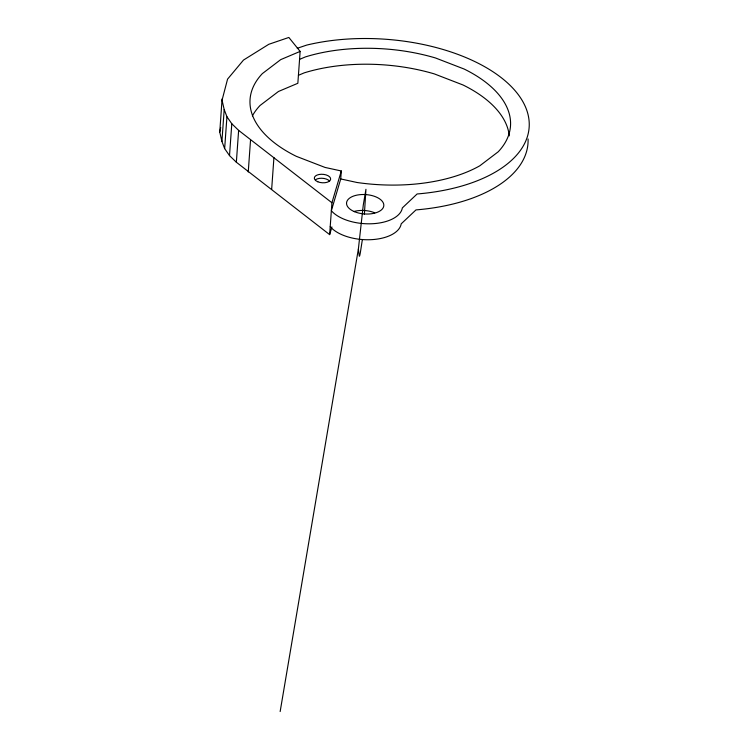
<?xml version="1.0" encoding="UTF-8"?>
<svg xmlns="http://www.w3.org/2000/svg" width="749" height="749" viewBox="0 0 749 749"><rect width="100%" height="100%" fill="white"/><g stroke="black" fill="none" stroke-linecap="round" stroke-linejoin="round"><path stroke-width="1.12" d="M331.91 226.956L329.644 234.624L236.356 162.233L229.512 155.614L224.653 148.611L221.91 141.402L219.766 132.086L220.712 127.508M252.385 115.898A130.841 67.944 4.1 0 1 260.053 105.478L278.45 91.481L297.849 83.279L300.134 51.409L288.852 37.45L268.779 44.303L243.5 60.06L227.565 79.132L222.05 100.216L224.194 109.532L226.938 116.741L231.797 123.744L238.631 130.373L331.929 202.764L329.644 234.624M219.766 132.086L222.078 98.952M221.91 141.402L224.194 109.532M224.653 148.611L226.938 116.741M229.512 155.614L231.797 123.744M236.356 162.233L238.631 130.373M248.247 171.989L250.531 140.119M271.653 189.45L273.928 157.58M297.269 48.282L306.706 45.09A149.528 77.643 4.1 0 1 518.467 94.898A149.528 77.643 4.1 0 1 417.118 193.972L402.344 207.904A37.384 19.408 4.1 0 1 371.654 223.764A37.384 19.408 4.1 0 1 331.358 210.722L340.729 178.945L341.301 170.978L325.057 167.439L296.351 156.344A130.841 67.944 4.1 0 1 262.337 73.617L280.735 59.611L300.134 51.409M364.37 214.495L365.943 189.291L363.265 205.142L358.387 248.958L280.154 711.55M362.376 239.53L360.409 252.216A28.041 1.198 -84.4 0 1 359.211 255.699L358.387 248.958M331.929 202.764L341.301 170.978M299.563 59.377L305.358 56.924A130.841 67.944 4.1 0 1 435.487 57.973L464.193 69.058A130.841 67.944 4.1 0 1 498.207 151.794L479.809 165.791A130.841 67.944 4.1 0 1 356.973 182.484L340.729 178.945M298.42 75.312L304.216 72.859A130.841 67.944 4.1 0 1 434.345 73.908L463.051 84.993A130.841 67.944 4.1 0 1 509.264 135.887M330.215 226.657A37.384 19.408 4.1 0 0 370.512 239.699A37.384 19.408 4.1 0 0 401.202 223.839L415.976 209.907A149.528 77.643 4.1 0 0 528.073 138.977M354.005 211.48A18.688 9.709 4.1 0 1 374.734 212.8M315.526 179.723A8.173 4.241 4.1 0 1 329.597 181.099M354.474 211.677A18.688 9.709 4.1 0 0 383.76 206.087A18.688 9.709 4.1 0 0 357.282 195.049A18.688 9.709 4.1 0 0 354.474 211.677M317.81 181.773A8.173 4.241 4.1 0 0 330.618 179.329A8.173 4.241 4.1 0 0 319.046 174.498A8.173 4.241 4.1 0 0 317.81 181.773"/></g></svg>
